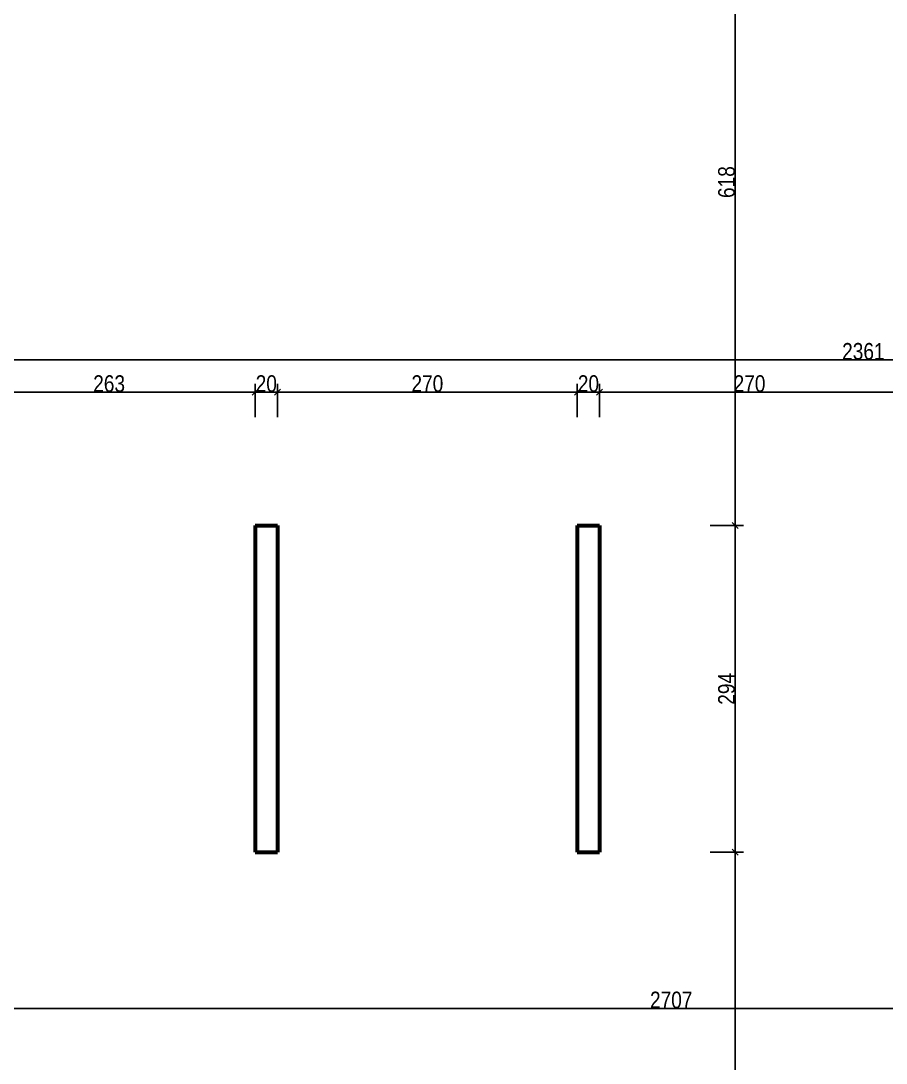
# Model space of a CAD drawing. Header units: centimetres. Extents: x 16433 to 114398, y -50094 to -12305.
# Drawn here: x 42157 to 42936, y -40137 to -39200 of the extents above; entities that cross this region are included whole.
import ezdxf

# ---------------------------------------------------------------- set-up
doc = ezdxf.new("R2010")
doc.units = ezdxf.units.CM
doc.header["$LTSCALE"] = 0.5
doc.layers.get('DEFPOINTS').update_dxf_attribs({"linetype": 'CONTINUOUS'})
doc.layers.add('01_cote_gen', color=4, linetype='CONTINUOUS')
doc.layers.add('AA_COTES', color=2, linetype='CONTINUOUS')
doc.layers.add('01_murs_coup', color=5, linetype='CONTINUOUS', lineweight=60)
doc.styles.add('STYLE2', font='ARIALN.TTF')
doc.dimstyles.new('JB50', dxfattribs={"dimscale": 0.1, "dimtxt": 150, "dimasz": 15, "dimexe": 0.1, "dimexo": 0.1, "dimgap": 0.09, "dimtad": 1, "dimdec": 1, "dimdsep": 46, "dimtxsty": 'STYLE2', "dimblk1": 'BOND_G', "dimblk2": 'BOND_D', "dimsah": 1, "dimcen": 1.5, "dimdle": 0.01, "dimse1": 1, "dimse2": 1, "dimclrd": 4, "dimclre": 2, "dimclrt": 6, "dimazin": 2, "dimtfac": 2.333333, "dimtdec": 1, "dimtix": 1, "dimtmove": 2, "dimatfit": 3, "dimldrblk": 'BOND_G', "dimfxl": 1, "dimtolj": 1, "dimtzin": 0, "dimarcsym": 0})

# ---------------------------------------------------------------- blocks, each defined once
blk = doc.blocks.new('BOND_G')
at = {"layer": 'AA_COTES', "color": 0}
for p, q in [((0, -5), (0, 15)), ((5, 0), (-5, 0)), ((1.77, 1.77), (-1.77, -1.77))]:
    blk.add_line(p, q, dxfattribs=at)
blk = doc.blocks.new('BOND_D')
at = {"layer": 'AA_COTES', "color": 0}
for p, q in [((5, 0), (-5, 0)), ((-1.77, -1.77), (1.77, 1.77)), ((0, 5), (0, -15))]:
    blk.add_line(p, q, dxfattribs=at)
blk = doc.blocks.new('*D2852')
at = {"layer": '01_cote_gen', "color": 4, "lineweight": -2, "transparency": 16777216}
blk.add_line((42106.35, -39533.71), (42366.35, -39533.71), dxfattribs=at)
at = {"layer": 'DEFPOINTS', "color": 0}
for p in [(42367.85, -39533.71), (42104.85, -39554.78), (42367.85, -39554.83)]:
    blk.add_point(p, dxfattribs=at)
at = {"layer": '01_cote_gen', "color": 4, "lineweight": -2, "transparency": 16777216, "xscale": 1.5, "yscale": 1.5, "zscale": 1.5, "rotation": 180}
blk.add_blockref('BOND_G', (42104.85, -39533.71), dxfattribs=at)
at = {"layer": '01_cote_gen', "color": 4, "lineweight": -2, "transparency": 16777216, "xscale": 1.5, "yscale": 1.5, "zscale": 1.5}
blk.add_blockref('BOND_D', (42367.85, -39533.71), dxfattribs=at)
at = {"layer": '01_cote_gen', "color": 6, "transparency": 16777216, "insert": (42236.35, -39526.04), "char_height": 15, "attachment_point": 5, "style": 'STYLE2'}
blk.add_mtext('\\A1;263', dxfattribs=at)
blk = doc.blocks.new('*D2853')
at = {"layer": '01_cote_gen', "color": 4, "lineweight": -2, "transparency": 16777216}
blk.add_line((42369.35, -39533.71), (42386.35, -39533.71), dxfattribs=at)
at = {"layer": 'DEFPOINTS', "color": 0}
for p in [(42387.85, -39533.71), (42367.85, -39554.83), (42387.85, -39554.83)]:
    blk.add_point(p, dxfattribs=at)
at = {"layer": '01_cote_gen', "color": 4, "lineweight": -2, "transparency": 16777216, "xscale": 1.5, "yscale": 1.5, "zscale": 1.5, "rotation": 180}
blk.add_blockref('BOND_G', (42367.85, -39533.71), dxfattribs=at)
at = {"layer": '01_cote_gen', "color": 4, "lineweight": -2, "transparency": 16777216, "xscale": 1.5, "yscale": 1.5, "zscale": 1.5}
blk.add_blockref('BOND_D', (42387.85, -39533.71), dxfattribs=at)
at = {"layer": '01_cote_gen', "color": 6, "transparency": 16777216, "insert": (42377.85, -39526.04), "char_height": 15, "attachment_point": 5, "style": 'STYLE2'}
blk.add_mtext('\\A1;20', dxfattribs=at)
blk = doc.blocks.new('*D2854')
at = {"layer": '01_cote_gen', "color": 4, "lineweight": -2, "transparency": 16777216}
blk.add_line((42389.35, -39533.71), (42656.35, -39533.71), dxfattribs=at)
at = {"layer": 'DEFPOINTS', "color": 0}
for p in [(42657.85, -39533.71), (42387.85, -39554.83), (42657.85, -39555.59)]:
    blk.add_point(p, dxfattribs=at)
at = {"layer": '01_cote_gen', "color": 4, "lineweight": -2, "transparency": 16777216, "xscale": 1.5, "yscale": 1.5, "zscale": 1.5, "rotation": 180}
blk.add_blockref('BOND_G', (42387.85, -39533.71), dxfattribs=at)
at = {"layer": '01_cote_gen', "color": 4, "lineweight": -2, "transparency": 16777216, "xscale": 1.5, "yscale": 1.5, "zscale": 1.5}
blk.add_blockref('BOND_D', (42657.85, -39533.71), dxfattribs=at)
at = {"layer": '01_cote_gen', "color": 6, "transparency": 16777216, "insert": (42522.85, -39526.04), "char_height": 15, "attachment_point": 5, "style": 'STYLE2'}
blk.add_mtext('\\A1;270', dxfattribs=at)
blk = doc.blocks.new('*D2855')
at = {"layer": '01_cote_gen', "color": 4, "lineweight": -2, "transparency": 16777216}
blk.add_line((42659.35, -39533.71), (42676.35, -39533.71), dxfattribs=at)
at = {"layer": 'DEFPOINTS', "color": 0}
for p in [(42677.85, -39533.71), (42657.85, -39555.59), (42677.85, -39555.59)]:
    blk.add_point(p, dxfattribs=at)
at = {"layer": '01_cote_gen', "color": 4, "lineweight": -2, "transparency": 16777216, "xscale": 1.5, "yscale": 1.5, "zscale": 1.5, "rotation": 180}
blk.add_blockref('BOND_G', (42657.85, -39533.71), dxfattribs=at)
at = {"layer": '01_cote_gen', "color": 4, "lineweight": -2, "transparency": 16777216, "xscale": 1.5, "yscale": 1.5, "zscale": 1.5}
blk.add_blockref('BOND_D', (42677.85, -39533.71), dxfattribs=at)
at = {"layer": '01_cote_gen', "color": 6, "transparency": 16777216, "insert": (42667.85, -39526.04), "char_height": 15, "attachment_point": 5, "style": 'STYLE2'}
blk.add_mtext('\\A1;20', dxfattribs=at)
blk = doc.blocks.new('*D2856')
at = {"layer": '01_cote_gen', "color": 4, "lineweight": -2, "transparency": 16777216}
blk.add_line((42679.35, -39533.71), (42946.35, -39533.71), dxfattribs=at)
at = {"layer": 'DEFPOINTS', "color": 0}
for p in [(42947.85, -39533.71), (42677.85, -39555.59), (42947.85, -39555.59)]:
    blk.add_point(p, dxfattribs=at)
at = {"layer": '01_cote_gen', "color": 4, "lineweight": -2, "transparency": 16777216, "xscale": 1.5, "yscale": 1.5, "zscale": 1.5, "rotation": 180}
blk.add_blockref('BOND_G', (42677.85, -39533.71), dxfattribs=at)
at = {"layer": '01_cote_gen', "color": 4, "lineweight": -2, "transparency": 16777216, "xscale": 1.5, "yscale": 1.5, "zscale": 1.5}
blk.add_blockref('BOND_D', (42947.85, -39533.71), dxfattribs=at)
at = {"layer": '01_cote_gen', "color": 6, "transparency": 16777216, "insert": (42812.85, -39526.04), "char_height": 15, "attachment_point": 5, "style": 'STYLE2'}
blk.add_mtext('\\A1;270', dxfattribs=at)
blk = doc.blocks.new('*D2871')
at = {"layer": '01_cote_gen', "color": 4, "lineweight": -2, "transparency": 16777216}
blk.add_line((41736.35, -39504.68), (44094.35, -39504.68), dxfattribs=at)
at = {"layer": 'DEFPOINTS', "color": 0}
for p in [(41734.85, -39465.89), (44095.85, -39465.89), (44095.85, -39504.68)]:
    blk.add_point(p, dxfattribs=at)
at = {"layer": '01_cote_gen', "color": 4, "lineweight": -2, "transparency": 16777216, "xscale": 1.5, "yscale": 1.5, "zscale": 1.5, "rotation": 180}
blk.add_blockref('BOND_G', (41734.85, -39504.68), dxfattribs=at)
at = {"layer": '01_cote_gen', "color": 4, "lineweight": -2, "transparency": 16777216, "xscale": 1.5, "yscale": 1.5, "zscale": 1.5}
blk.add_blockref('BOND_D', (44095.85, -39504.68), dxfattribs=at)
at = {"layer": '01_cote_gen', "color": 6, "transparency": 16777216, "insert": (42915.35, -39497.01), "char_height": 15, "attachment_point": 5, "style": 'STYLE2'}
blk.add_mtext('\\A1;2361', dxfattribs=at)
blk = doc.blocks.new('*D2937')
at = {"layer": '01_cote_gen', "color": 4, "lineweight": -2, "transparency": 16777216}
blk.add_line((44094.35, -40088.36), (41390.39, -40088.36), dxfattribs=at)
at = {"layer": 'DEFPOINTS', "color": 0}
for p in [(44095.85, -40059.38), (41388.89, -40076.37), (41388.89, -40088.36)]:
    blk.add_point(p, dxfattribs=at)
at = {"layer": '01_cote_gen', "color": 4, "lineweight": -2, "transparency": 16777216, "xscale": 1.5, "yscale": 1.5, "zscale": 1.5, "rotation": 180}
blk.add_blockref('BOND_D', (41388.89, -40088.36), dxfattribs=at)
at = {"layer": '01_cote_gen', "color": 4, "lineweight": -2, "transparency": 16777216, "xscale": 1.5, "yscale": 1.5, "zscale": 1.5}
blk.add_blockref('BOND_G', (44095.85, -40088.36), dxfattribs=at)
at = {"layer": '01_cote_gen', "color": 6, "transparency": 16777216, "insert": (42742.37, -40080.69), "char_height": 15, "attachment_point": 5, "style": 'STYLE2'}
blk.add_mtext('\\A1;2707', dxfattribs=at)
blk = doc.blocks.new('*D3023')
at = {"layer": '01_cote_gen', "color": 4, "lineweight": -2, "transparency": 16777216}
blk.add_line((42799.88, -39037.12), (42799.88, -39652.12), dxfattribs=at)
at = {"layer": 'DEFPOINTS', "color": 0}
for p in [(42777.38, -39035.62), (42677.85, -39653.62), (42799.88, -39653.62)]:
    blk.add_point(p, dxfattribs=at)
at = {"layer": '01_cote_gen', "color": 4, "lineweight": -2, "transparency": 16777216, "xscale": 1.5, "yscale": 1.5, "zscale": 1.5}
for name, p, rotation in [('BOND_G', (42799.88, -39035.62), 90), ('BOND_D', (42799.88, -39653.62), 270)]:
    blk.add_blockref(name, p, dxfattribs=dict(at, rotation=rotation))
at = {"layer": '01_cote_gen', "color": 6, "transparency": 16777216, "insert": (42792.21, -39344.62), "char_height": 15, "attachment_point": 5, "rotation": 90, "style": 'STYLE2'}
blk.add_mtext('\\A1;618', dxfattribs=at)
blk = doc.blocks.new('*D3024')
at = {"layer": '01_cote_gen', "color": 4, "lineweight": -2, "transparency": 16777216}
blk.add_line((42799.88, -39655.12), (42799.88, -39946.12), dxfattribs=at)
at = {"layer": 'DEFPOINTS', "color": 0}
for p in [(42677.85, -39653.62), (42677.85, -39947.62), (42799.88, -39947.62)]:
    blk.add_point(p, dxfattribs=at)
at = {"layer": '01_cote_gen', "color": 4, "lineweight": -2, "transparency": 16777216, "xscale": 1.5, "yscale": 1.5, "zscale": 1.5}
for name, p, rotation in [('BOND_G', (42799.88, -39653.62), 90), ('BOND_D', (42799.88, -39947.62), 270)]:
    blk.add_blockref(name, p, dxfattribs=dict(at, rotation=rotation))
at = {"layer": '01_cote_gen', "color": 6, "transparency": 16777216, "insert": (42792.21, -39800.62), "char_height": 15, "attachment_point": 5, "rotation": 90, "style": 'STYLE2'}
blk.add_mtext('\\A1;294', dxfattribs=at)
blk = doc.blocks.new('*D3025')
at = {"layer": '01_cote_gen', "color": 4, "lineweight": -2, "transparency": 16777216}
blk.add_line((42799.88, -39949.12), (42799.88, -40503.1), dxfattribs=at)
at = {"layer": 'DEFPOINTS', "color": 0}
for p in [(42777.38, -39947.62), (42625.89, -40504.6), (42799.88, -40504.6)]:
    blk.add_point(p, dxfattribs=at)
at = {"layer": '01_cote_gen', "color": 4, "lineweight": -2, "transparency": 16777216, "xscale": 1.5, "yscale": 1.5, "zscale": 1.5}
for name, p, rotation in [('BOND_G', (42799.88, -39947.62), 90), ('BOND_D', (42799.88, -40504.6), 270)]:
    blk.add_blockref(name, p, dxfattribs=dict(at, rotation=rotation))
at = {"layer": '01_cote_gen', "color": 6, "transparency": 16777216, "insert": (42792.24, -40226.11), "char_height": 15, "attachment_point": 5, "rotation": 90, "style": 'STYLE2'}
blk.add_mtext('\\A1;557', dxfattribs=at)

msp = doc.modelspace()

# ---------------------------------------------------------------- linework, layer by layer
at = {"layer": '01_murs_coup'}
for p, q in [((42367.853, -39653.62), (42367.853, -39947.622)), ((42367.853, -39653.62), (42387.853, -39653.62)), ((42387.853, -39653.62), (42387.853, -39947.622)), ((42657.853, -39653.62), (42657.853, -39947.622)), ((42657.853, -39653.62), (42677.853, -39653.62)), ((42677.853, -39653.62), (42677.853, -39947.622)), ((42367.853, -39947.622), (42387.853, -39947.622)), ((42657.853, -39947.622), (42677.853, -39947.622))]:
    msp.add_line(p, q, dxfattribs=at)

# ---------------------------------------------------------------- dimensions: what is measured, and where the dimension line sits
at = {"layer": '01_cote_gen'}
for base, p1, p2, picture, middle in [((42799.881, -39653.62), (42777.381, -39035.616), (42677.853, -39653.62), '*D3023', (42792.213, -39344.618)), ((42799.881, -39947.622), (42677.853, -39653.62), (42677.853, -39947.622), '*D3024', (42792.213, -39800.621)), ((42799.881, -40504.6), (42777.381, -39947.622), (42625.891, -40504.6), '*D3025', (42792.244, -40226.111))]:
    dim = msp.add_linear_dim(base=base, p1=p1, p2=p2, angle=90, dimstyle='JB50', dxfattribs=at)
    dim.commit()
    dim.dimension.update_dxf_attribs({"geometry": picture, "text_midpoint": middle})
for base, p1, p2, picture, middle in [((44095.853, -39504.676), (41734.853, -39465.887), (44095.853, -39465.887), '*D2871', (42915.353, -39497.009)), ((42367.853, -39533.709), (42104.853, -39554.775), (42367.853, -39554.834), '*D2852', (42236.353, -39526.041)), ((42387.853, -39533.709), (42367.853, -39554.834), (42387.853, -39554.834), '*D2853', (42377.853, -39526.041)), ((42657.853, -39533.709), (42387.853, -39554.834), (42657.853, -39555.593), '*D2854', (42522.853, -39526.041)), ((42677.853, -39533.709), (42657.853, -39555.593), (42677.853, -39555.593), '*D2855', (42667.853, -39526.041)), ((42947.853, -39533.709), (42677.853, -39555.593), (42947.853, -39555.593), '*D2856', (42812.853, -39526.041)), ((41388.888, -40088.361), (44095.853, -40059.384), (41388.888, -40076.365), '*D2937', (42742.371, -40080.693))]:
    dim = msp.add_linear_dim(base=base, p1=p1, p2=p2, dimstyle='JB50', dxfattribs=at)
    dim.commit()
    dim.dimension.update_dxf_attribs({"geometry": picture, "text_midpoint": middle})

doc.saveas('drawing.dxf')
